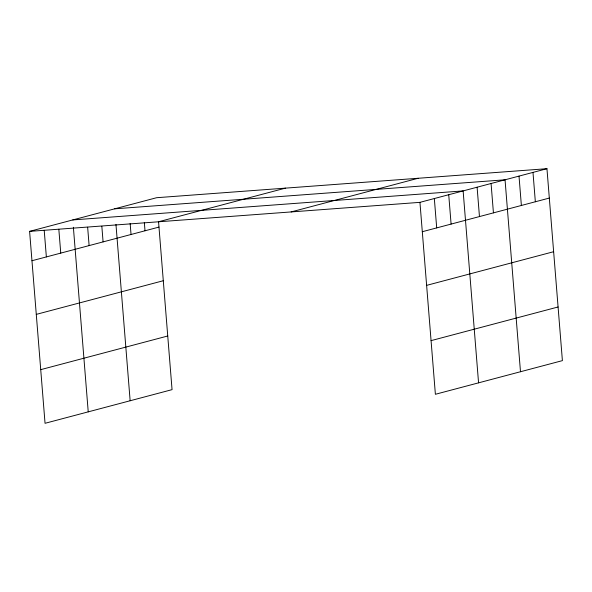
<?xml version="1.0" encoding="UTF-8"?>
<svg xmlns="http://www.w3.org/2000/svg" width="592" height="592" viewBox="0 0 592 592"><rect width="100%" height="100%" fill="white"/><g stroke="black" fill="none" stroke-linecap="round" stroke-linejoin="round"><path stroke-width="0.89" d="M158.538 221.578L172.057 389.647L45.044 423.302L29.6 231.368L156.614 197.713L546.956 168.698L562.4 360.632L435.386 394.287L419.943 202.353L546.956 168.698M158.412 221.793L285.433 188.138M31.961 260.739L158.982 227.084M291.131 211.929L418.144 178.273M36.282 314.382L163.296 280.726M422.303 231.716L549.317 198.068M40.73 369.652L167.743 335.997M426.617 285.366L553.638 251.711M431.065 340.637L558.086 306.982M114.7 208.821L505.043 179.805L520.486 371.739M72.786 219.928L463.129 190.913L478.565 382.839M29.6 231.368L419.943 202.353M532.985 172.398L535.346 201.768M519.014 176.105L521.374 205.468M491.071 183.505L493.432 212.876M477.1 187.205L479.461 216.576M448.729 194.724L451.097 224.094M434.336 198.542L436.696 227.905M144.344 222.525L145.01 230.784M130.151 223.473L131.039 234.484M115.958 224.42L130.144 400.754M101.839 226.292L103.089 241.891M87.646 227.239L89.118 245.591M73.378 227.269L88.23 411.862M58.83 229.245L60.754 253.11M44.215 230.31L46.361 256.921"/></g></svg>
